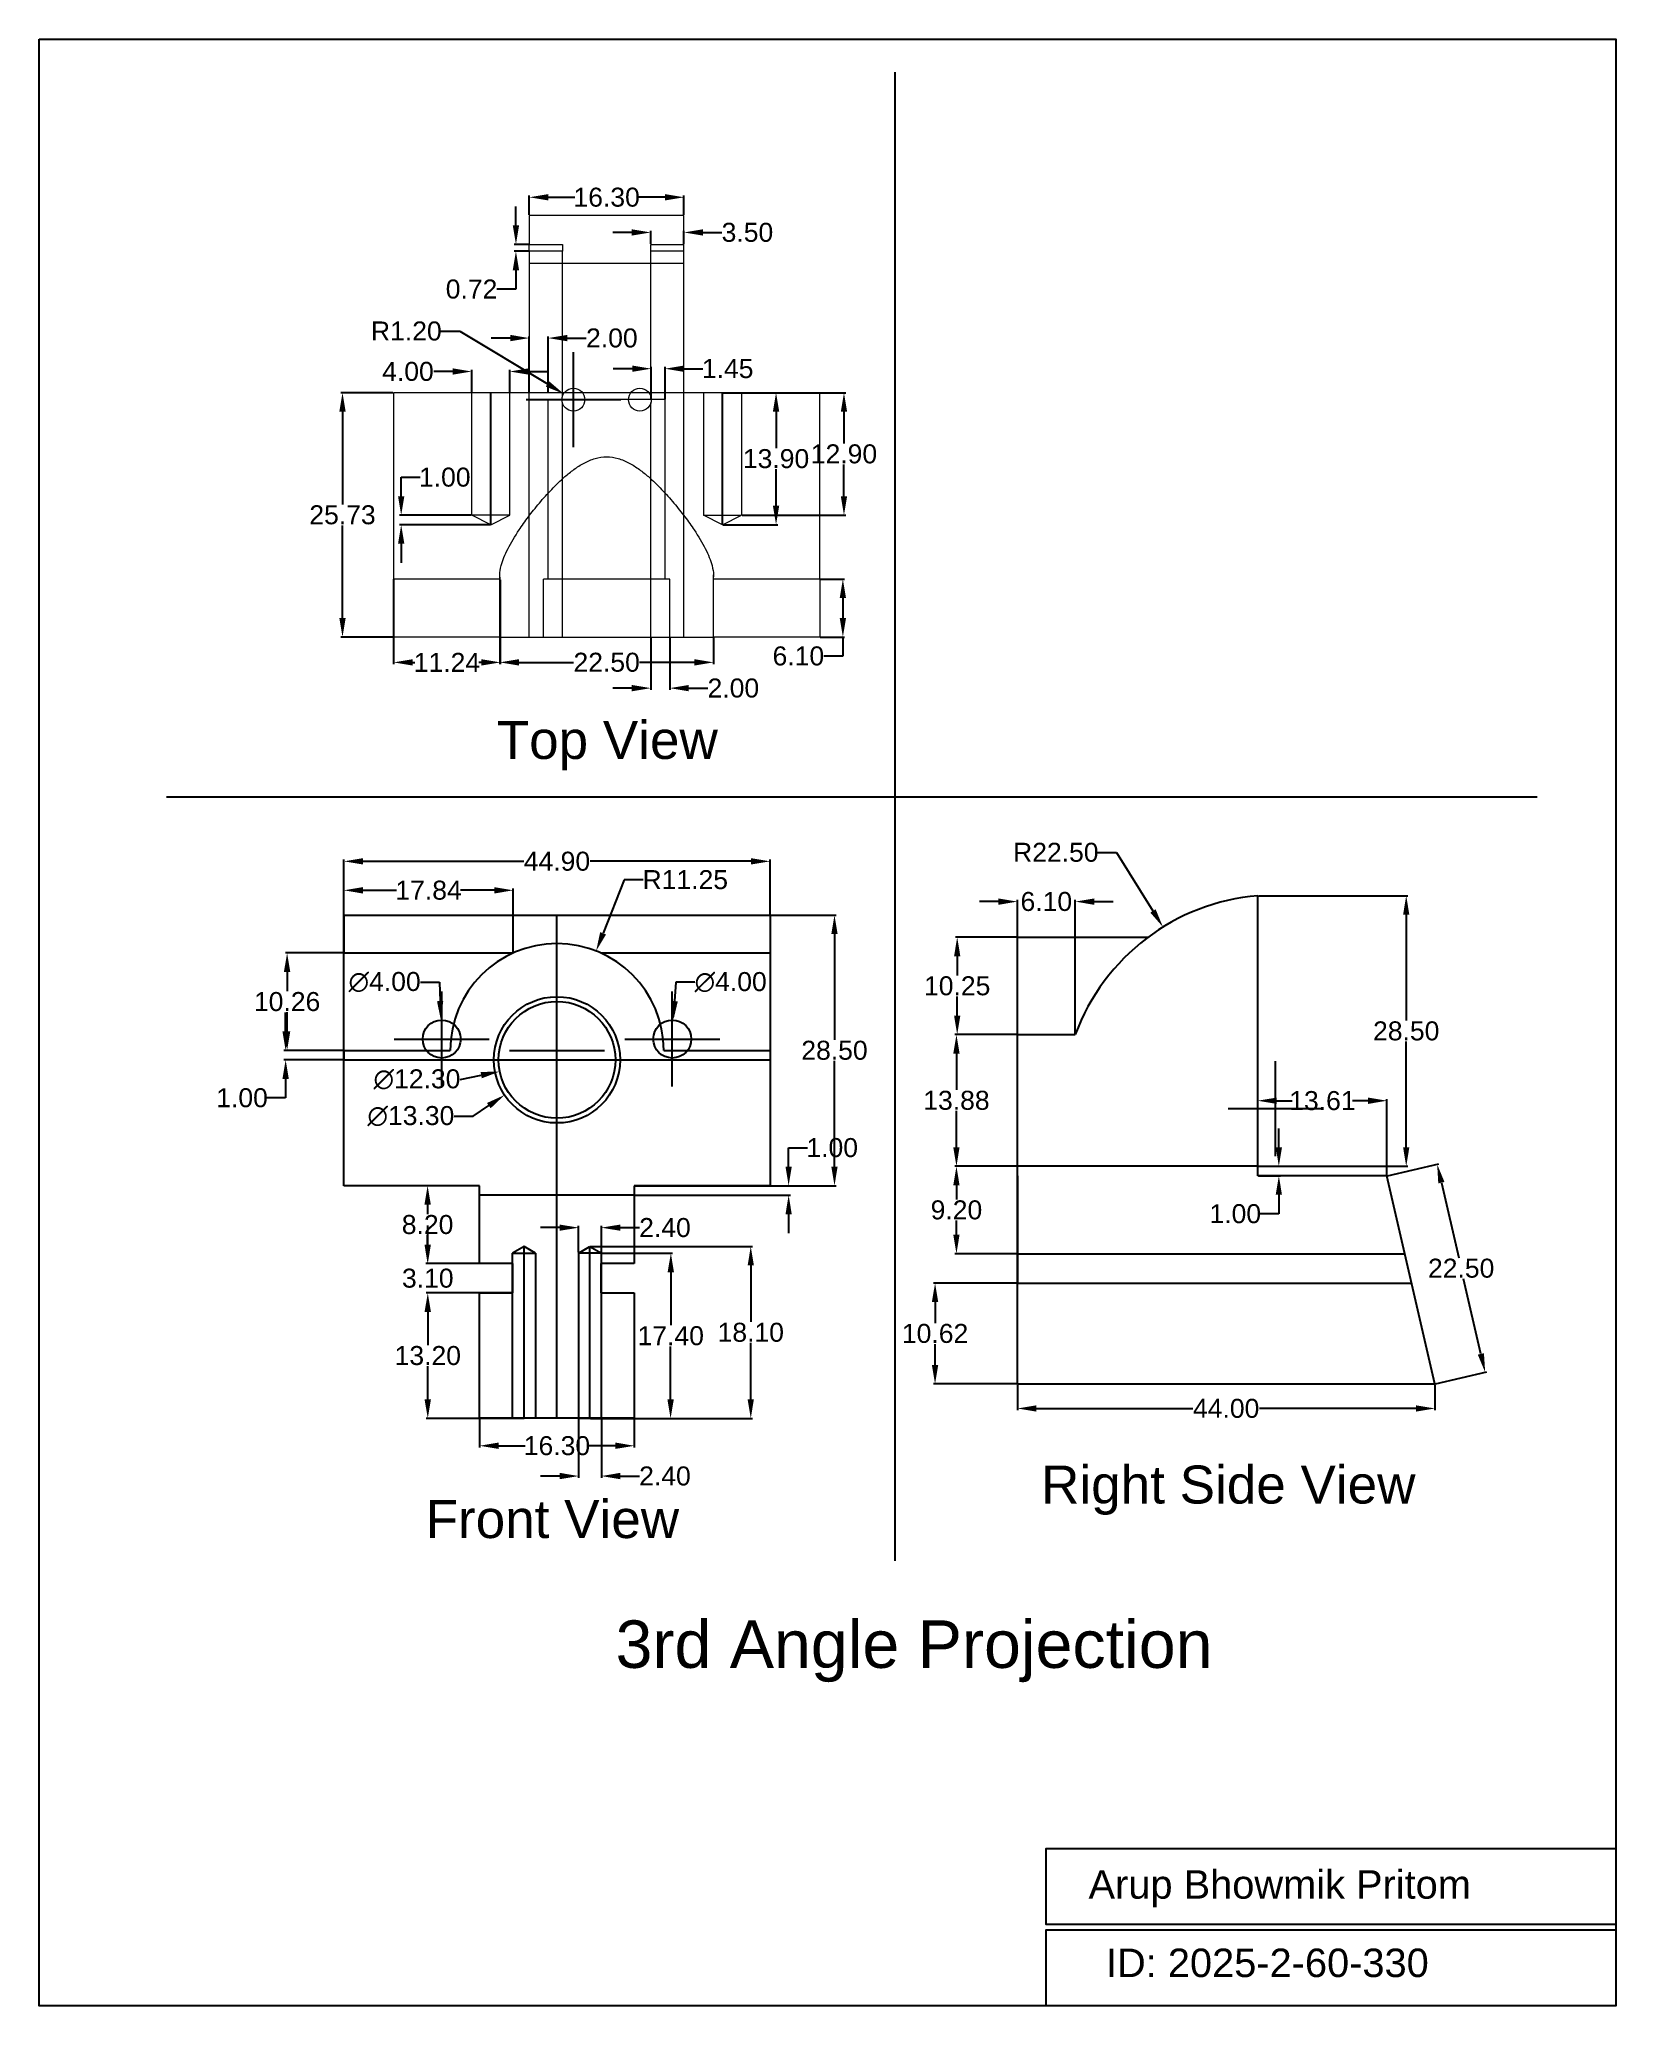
# Model space of a CAD drawing. Header units: inches. Extents: x 30 to 196, y 61 to 268.
import ezdxf

# ---------------------------------------------------------------- set-up
doc = ezdxf.new("R2010")
doc.units = ezdxf.units.IN
doc.header["$MEASUREMENT"] = 0
doc.linetypes.add('DASHED2', pattern=[0.375, 0.25, -0.125])
doc.layers.get('0').update_dxf_attribs({"lineweight": 25})
doc.layers.get('Defpoints').update_dxf_attribs({"lineweight": 25})
doc.layers.add('shade', color=7, linetype='Continuous', lineweight=25, transparency=0.5)
doc.styles.add('Annotative', font='arial.ttf')
doc.dimstyles.new('Medium', dxfattribs={"dimtxt": 2, "dimasz": 2, "dimexe": 0.18, "dimexo": 0.0625, "dimgap": 0.09, "dimtad": 0, "dimtih": 1, "dimtoh": 1, "dimzin": 0, "dimdsep": 46, "dimtxsty": 'Annotative', "dimcen": 5, "dimclrd": 4, "dimclre": 4, "dimclrt": 256, "dimadec": 0, "dimazin": 0, "dimtfac": 1, "dimtofl": 0, "dimtmove": 0, "dimatfit": 3, "dimfxl": 1, "dimtolj": 1, "dimtzin": 0, "dimarcsym": 0})

# ---------------------------------------------------------------- blocks, each defined once
blk = doc.blocks.new('*D3')
at = {"color": 4, "lineweight": -2, "transparency": 16777216}
for p, q in [((76.77, 123.09), (76.77, 120.08)), ((93.07, 123.09), (93.07, 120.08)), ((78.77, 120.26), (81.56, 120.26)), ((91.07, 120.26), (88.29, 120.26))]:
    blk.add_line(p, q, dxfattribs=at)
at = {"color": 4, "transparency": 16777216}
for points in [[(78.77, 120.6), (78.77, 119.93), (76.77, 120.26)], [(91.07, 120.6), (91.07, 119.93), (93.07, 120.26)]]:
    blk.add_solid(points, dxfattribs=at)
at = {"layer": 'Defpoints', "color": 0, "transparency": 16777216}
for p in [(76.77, 123.15), (93.07, 123.15), (93.07, 120.26)]:
    blk.add_point(p, dxfattribs=at)
at = {"transparency": 16777216, "insert": (84.92, 120.26), "char_height": 2, "attachment_point": 5, "style": 'Annotative'}
blk.add_mtext('\\A1;16.30', dxfattribs=at)
blk = doc.blocks.new('*D4')
at = {"color": 4, "lineweight": -2, "transparency": 16777216}
for p, q in [((87.2, 123.09), (87.2, 116.89)), ((89.6, 123.09), (89.6, 116.89)), ((85.2, 117.07), (83.2, 117.07)), ((91.6, 117.07), (93.6, 117.07))]:
    blk.add_line(p, q, dxfattribs=at)
at = {"color": 4, "transparency": 16777216}
for points in [[(85.2, 117.41), (85.2, 116.74), (87.2, 117.07)], [(91.6, 117.41), (91.6, 116.74), (89.6, 117.07)]]:
    blk.add_solid(points, dxfattribs=at)
at = {"layer": 'Defpoints', "color": 0, "transparency": 16777216}
for p in [(87.2, 123.15), (89.6, 123.15), (89.6, 117.07)]:
    blk.add_point(p, dxfattribs=at)
at = {"transparency": 16777216, "insert": (96.3, 117.07), "char_height": 2, "attachment_point": 5, "style": 'Annotative'}
blk.add_mtext('\\A1;2.40', dxfattribs=at)
blk = doc.blocks.new('*D5')
at = {"color": 4, "lineweight": -2, "transparency": 16777216}
for p, q in [((76.71, 136.35), (71.13, 136.35)), ((71.31, 134.35), (71.31, 130.86)), ((71.31, 125.15), (71.31, 128.64)), ((76.71, 123.15), (71.13, 123.15))]:
    blk.add_line(p, q, dxfattribs=at)
at = {"color": 4, "transparency": 16777216}
for points in [[(70.97, 134.35), (71.64, 134.35), (71.31, 136.35)], [(70.97, 125.15), (71.64, 125.15), (71.31, 123.15)]]:
    blk.add_solid(points, dxfattribs=at)
at = {"layer": 'Defpoints', "color": 0, "transparency": 16777216}
for p in [(71.31, 136.35), (76.77, 136.35), (76.77, 123.15)]:
    blk.add_point(p, dxfattribs=at)
at = {"transparency": 16777216, "insert": (71.31, 129.75), "char_height": 2, "attachment_point": 5, "style": 'Annotative'}
blk.add_mtext('\\A1;13.20', dxfattribs=at)
blk = doc.blocks.new('*D6')
at = {"color": 4, "lineweight": -2, "transparency": 16777216}
for p, q in [((71.31, 141.45), (71.31, 143.45)), ((80.21, 139.45), (71.13, 139.45)), ((80.21, 136.35), (71.13, 136.35)), ((71.31, 134.35), (71.31, 132.35))]:
    blk.add_line(p, q, dxfattribs=at)
at = {"color": 4, "transparency": 16777216}
for points in [[(70.97, 141.45), (71.64, 141.45), (71.31, 139.45)], [(70.97, 134.35), (71.64, 134.35), (71.31, 136.35)]]:
    blk.add_solid(points, dxfattribs=at)
at = {"layer": 'Defpoints', "color": 0, "transparency": 16777216}
for p in [(71.31, 139.45), (80.27, 139.45), (80.27, 136.35)]:
    blk.add_point(p, dxfattribs=at)
at = {"transparency": 16777216, "insert": (71.31, 137.9), "char_height": 2, "attachment_point": 5, "style": 'Annotative'}
blk.add_mtext('\\A1;3.10', dxfattribs=at)
blk = doc.blocks.new('*D7')
at = {"color": 4, "lineweight": -2, "transparency": 16777216}
for p, q in [((76.71, 147.65), (71.11, 147.65)), ((71.29, 145.65), (71.29, 144.66)), ((71.29, 141.45), (71.29, 142.44)), ((76.71, 139.45), (71.11, 139.45))]:
    blk.add_line(p, q, dxfattribs=at)
at = {"color": 4, "transparency": 16777216}
for points in [[(70.96, 145.65), (71.63, 145.65), (71.29, 147.65)], [(70.96, 141.45), (71.63, 141.45), (71.29, 139.45)]]:
    blk.add_solid(points, dxfattribs=at)
at = {"layer": 'Defpoints', "color": 0, "transparency": 16777216}
for p in [(71.29, 147.65), (76.77, 147.65), (76.77, 139.45)]:
    blk.add_point(p, dxfattribs=at)
at = {"transparency": 16777216, "insert": (71.29, 143.55), "char_height": 2, "attachment_point": 5, "style": 'Annotative'}
blk.add_mtext('\\A1;8.20', dxfattribs=at)
blk = doc.blocks.new('*D8')
at = {"color": 4, "lineweight": -2, "transparency": 16777216}
for p, q in [((85.2, 143.23), (83.2, 143.23)), ((87.2, 140.62), (87.2, 143.41)), ((89.6, 140.62), (89.6, 143.41)), ((91.6, 143.23), (93.6, 143.23))]:
    blk.add_line(p, q, dxfattribs=at)
at = {"color": 4, "transparency": 16777216}
for points in [[(85.2, 143.56), (85.2, 142.9), (87.2, 143.23)], [(91.6, 143.56), (91.6, 142.9), (89.6, 143.23)]]:
    blk.add_solid(points, dxfattribs=at)
at = {"layer": 'Defpoints', "color": 0, "transparency": 16777216}
for p in [(89.6, 143.23), (87.2, 140.55), (89.6, 140.55)]:
    blk.add_point(p, dxfattribs=at)
at = {"transparency": 16777216, "insert": (96.3, 143.23), "char_height": 2, "attachment_point": 5, "style": 'Annotative'}
blk.add_mtext('\\A1;2.40', dxfattribs=at)
blk = doc.blocks.new('*D9')
at = {"color": 4, "lineweight": -2, "transparency": 16777216}
for p, q in [((89.66, 140.55), (97.1, 140.54)), ((96.92, 138.54), (96.91, 132.95)), ((96.89, 125.14), (96.9, 130.73)), ((89.63, 123.15), (97.07, 123.14))]:
    blk.add_line(p, q, dxfattribs=at)
at = {"color": 4, "transparency": 16777216}
for points in [[(96.58, 138.54), (97.25, 138.54), (96.92, 140.54)], [(96.56, 125.14), (97.23, 125.14), (96.89, 123.14)]]:
    blk.add_solid(points, dxfattribs=at)
at = {"layer": 'Defpoints', "color": 0, "transparency": 16777216}
for p in [(89.6, 140.55), (96.92, 140.54), (89.57, 123.15)]:
    blk.add_point(p, dxfattribs=at)
at = {"transparency": 16777216, "insert": (96.91, 131.84), "char_height": 2, "attachment_point": 5, "style": 'Annotative'}
blk.add_mtext('\\A1;17.40', dxfattribs=at)
blk = doc.blocks.new('*D10')
at = {"color": 4, "lineweight": -2, "transparency": 16777216}
for p, q in [((88.45, 141.25), (105.52, 141.25)), ((105.34, 139.25), (105.34, 133.31)), ((105.34, 125.15), (105.34, 131.09)), ((88.45, 123.15), (105.52, 123.15))]:
    blk.add_line(p, q, dxfattribs=at)
at = {"color": 4, "transparency": 16777216}
for points in [[(105.01, 139.25), (105.67, 139.25), (105.34, 141.25)], [(105.01, 125.15), (105.67, 125.15), (105.34, 123.15)]]:
    blk.add_solid(points, dxfattribs=at)
at = {"layer": 'Defpoints', "color": 0, "transparency": 16777216}
for p in [(88.39, 141.25), (105.34, 141.25), (88.39, 123.15)]:
    blk.add_point(p, dxfattribs=at)
at = {"transparency": 16777216, "insert": (105.34, 132.2), "char_height": 2, "attachment_point": 5, "style": 'Annotative'}
blk.add_mtext('\\A1;18.10', dxfattribs=at)
blk = doc.blocks.new('*D11')
at = {"color": 4, "lineweight": -2, "transparency": 16777216}
for p, q in [((107.43, 176.15), (114.34, 176.15)), ((114.16, 174.15), (114.16, 163.01)), ((114.16, 149.65), (114.16, 160.79)), ((107.43, 147.65), (114.34, 147.65))]:
    blk.add_line(p, q, dxfattribs=at)
at = {"color": 4, "transparency": 16777216}
for points in [[(113.83, 174.15), (114.49, 174.15), (114.16, 176.15)], [(113.83, 149.65), (114.49, 149.65), (114.16, 147.65)]]:
    blk.add_solid(points, dxfattribs=at)
at = {"layer": 'Defpoints', "color": 0, "transparency": 16777216}
for p in [(107.37, 176.15), (114.16, 176.15), (107.37, 147.65)]:
    blk.add_point(p, dxfattribs=at)
at = {"transparency": 16777216, "insert": (114.16, 161.9), "char_height": 2, "attachment_point": 5, "style": 'Annotative'}
blk.add_mtext('\\A1;28.50', dxfattribs=at)
blk = doc.blocks.new('*D12')
at = {"color": 4, "lineweight": -2, "transparency": 16777216}
for p, q in [((109.33, 149.65), (109.33, 151.65)), ((109.33, 151.65), (111.33, 151.65)), ((93.13, 147.65), (109.51, 147.65)), ((93.13, 146.65), (109.51, 146.65)), ((109.33, 144.65), (109.33, 142.65))]:
    blk.add_line(p, q, dxfattribs=at)
at = {"color": 4, "transparency": 16777216}
for points in [[(109, 149.65), (109.66, 149.65), (109.33, 147.65)], [(109, 144.65), (109.66, 144.65), (109.33, 146.65)]]:
    blk.add_solid(points, dxfattribs=at)
at = {"layer": 'Defpoints', "color": 0, "transparency": 16777216}
for p in [(93.07, 147.65), (109.33, 147.65), (93.07, 146.65)]:
    blk.add_point(p, dxfattribs=at)
at = {"transparency": 16777216, "insert": (113.92, 151.65), "char_height": 2, "attachment_point": 5, "style": 'Annotative'}
blk.add_mtext('\\A1;1.00', dxfattribs=at)
blk = doc.blocks.new('*D13')
at = {"color": 4, "lineweight": -2, "transparency": 16777216}
for p, q in [((62.47, 176.22), (62.47, 181.99)), ((64.47, 181.81), (81.42, 181.81)), ((105.37, 181.81), (88.42, 181.81)), ((107.37, 176.22), (107.37, 181.99))]:
    blk.add_line(p, q, dxfattribs=at)
at = {"color": 4, "transparency": 16777216}
for points in [[(64.47, 182.14), (64.47, 181.48), (62.47, 181.81)], [(105.37, 182.14), (105.37, 181.48), (107.37, 181.81)]]:
    blk.add_solid(points, dxfattribs=at)
at = {"layer": 'Defpoints', "color": 0, "transparency": 16777216}
for p in [(107.37, 181.81), (62.47, 176.15), (107.37, 176.15)]:
    blk.add_point(p, dxfattribs=at)
at = {"transparency": 16777216, "insert": (84.92, 181.81), "char_height": 2, "attachment_point": 5, "style": 'Annotative'}
blk.add_mtext('\\A1;44.90', dxfattribs=at)
blk = doc.blocks.new('*D14')
at = {"color": 4, "lineweight": -2, "transparency": 16777216}
for p, q in [((62.47, 172.23), (62.47, 178.94)), ((64.47, 178.76), (68.02, 178.76)), ((78.31, 178.76), (74.76, 178.76)), ((80.31, 172.23), (80.31, 178.94))]:
    blk.add_line(p, q, dxfattribs=at)
at = {"color": 4, "transparency": 16777216}
for points in [[(64.47, 179.09), (64.47, 178.42), (62.47, 178.76)], [(78.31, 179.09), (78.31, 178.42), (80.31, 178.76)]]:
    blk.add_solid(points, dxfattribs=at)
at = {"layer": 'Defpoints', "color": 0, "transparency": 16777216}
for p in [(80.31, 178.76), (62.47, 172.16), (80.31, 172.16)]:
    blk.add_point(p, dxfattribs=at)
at = {"transparency": 16777216, "insert": (71.39, 178.76), "char_height": 2, "attachment_point": 5, "style": 'Annotative'}
blk.add_mtext('\\A1;17.84', dxfattribs=at)
blk = doc.blocks.new('*D15')
at = {"color": 4, "lineweight": -2, "transparency": 16777216}
for p, q in [((62.41, 172.16), (56.31, 172.16)), ((56.49, 170.16), (56.49, 168.14)), ((56.49, 163.9), (56.49, 165.92)), ((62.41, 161.9), (56.31, 161.9))]:
    blk.add_line(p, q, dxfattribs=at)
at = {"color": 4, "transparency": 16777216}
for points in [[(56.15, 170.16), (56.82, 170.16), (56.49, 172.16)], [(56.15, 163.9), (56.82, 163.9), (56.49, 161.9)]]:
    blk.add_solid(points, dxfattribs=at)
at = {"layer": 'Defpoints', "color": 0, "transparency": 16777216}
for p in [(56.49, 172.16), (62.47, 172.16), (62.47, 161.9)]:
    blk.add_point(p, dxfattribs=at)
at = {"transparency": 16777216, "insert": (56.49, 167.03), "char_height": 2, "attachment_point": 5, "style": 'Annotative'}
blk.add_mtext('\\A1;10.26', dxfattribs=at)
blk = doc.blocks.new('*D16')
at = {"color": 4, "lineweight": -2, "transparency": 16777216}
for p, q in [((56.33, 163.9), (56.33, 165.9)), ((62.41, 161.9), (56.15, 161.9)), ((62.41, 160.9), (56.15, 160.9)), ((56.33, 158.9), (56.33, 156.9)), ((56.33, 156.9), (54.33, 156.9))]:
    blk.add_line(p, q, dxfattribs=at)
at = {"color": 4, "transparency": 16777216}
for points in [[(56, 163.9), (56.67, 163.9), (56.33, 161.9)], [(56, 158.9), (56.67, 158.9), (56.33, 160.9)]]:
    blk.add_solid(points, dxfattribs=at)
at = {"layer": 'Defpoints', "color": 0, "transparency": 16777216}
for p in [(62.47, 161.9), (56.33, 160.9), (62.47, 160.9)]:
    blk.add_point(p, dxfattribs=at)
at = {"transparency": 16777216, "insert": (51.74, 156.9), "char_height": 2, "attachment_point": 5, "style": 'Annotative'}
blk.add_mtext('\\A1;1.00', dxfattribs=at)
blk = doc.blocks.new('*D17')
at = {"color": 4, "lineweight": -2, "transparency": 16777216}
for p, q in [((92.01, 179.87), (89.78, 174.23)), ((94.01, 179.87), (92.01, 179.87)), ((84.92, 156.9), (84.92, 166.9)), ((79.92, 161.9), (89.92, 161.9))]:
    blk.add_line(p, q, dxfattribs=at)
at = {"color": 4, "transparency": 16777216}
blk.add_solid([(89.47, 174.35), (90.09, 174.11), (89.05, 172.37)], dxfattribs=at)
at = {"layer": 'Defpoints', "color": 0, "transparency": 16777216}
for p in [(89.05, 172.37), (84.92, 161.9)]:
    blk.add_point(p, dxfattribs=at)
at = {"transparency": 16777216, "insert": (98.44, 179.87), "char_height": 2, "attachment_point": 5, "style": 'Annotative'}
blk.add_mtext('\\A1;R11.25', dxfattribs=at)
blk = doc.blocks.new('*D18')
at = {"color": 4, "lineweight": -2, "transparency": 16777216}
for p, q in [((84.92, 155.9), (84.92, 165.9)), ((79.92, 160.9), (89.92, 160.9)), ((74.72, 158.84), (76.93, 159.29))]:
    blk.add_line(p, q, dxfattribs=at)
at = {"color": 4, "transparency": 16777216}
blk.add_solid([(76.87, 159.62), (77, 158.96), (78.89, 159.68)], dxfattribs=at)
at = {"layer": 'Defpoints', "color": 0, "transparency": 16777216}
for p in [(90.95, 162.12), (78.89, 159.68)]:
    blk.add_point(p, dxfattribs=at)
at = {"transparency": 16777216, "insert": (70.17, 158.84), "char_height": 2, "attachment_point": 5, "style": 'Annotative'}
blk.add_mtext('\\A1;∅12.30', dxfattribs=at)
blk = doc.blocks.new('*D19')
at = {"color": 4, "lineweight": -2, "transparency": 16777216}
for p, q in [((84.92, 155.9), (84.92, 165.9)), ((79.92, 160.9), (89.92, 160.9)), ((76.08, 154.97), (77.74, 156.08)), ((74.08, 154.97), (76.08, 154.97))]:
    blk.add_line(p, q, dxfattribs=at)
at = {"color": 4, "transparency": 16777216}
blk.add_solid([(77.55, 156.36), (77.93, 155.8), (79.4, 157.2)], dxfattribs=at)
at = {"layer": 'Defpoints', "color": 0, "transparency": 16777216}
for p in [(90.44, 164.61), (79.4, 157.2)]:
    blk.add_point(p, dxfattribs=at)
at = {"transparency": 16777216, "insert": (69.53, 154.97), "char_height": 2, "attachment_point": 5, "style": 'Annotative'}
blk.add_mtext('\\A1;∅13.30', dxfattribs=at)
blk = doc.blocks.new('*D20')
at = {"color": 4, "lineweight": -2, "transparency": 16777216}
for p, q in [((97.07, 158.09), (97.07, 168.09)), ((97.44, 169.08), (97.32, 167.08)), ((99.44, 169.08), (97.44, 169.08)), ((92.07, 163.09), (102.07, 163.09))]:
    blk.add_line(p, q, dxfattribs=at)
at = {"color": 4, "transparency": 16777216}
blk.add_solid([(96.99, 167.11), (97.65, 167.06), (97.19, 165.09)], dxfattribs=at)
at = {"layer": 'Defpoints', "color": 0, "transparency": 16777216}
for p in [(97.19, 165.09), (96.94, 161.1)]:
    blk.add_point(p, dxfattribs=at)
at = {"transparency": 16777216, "insert": (103.22, 169.08), "char_height": 2, "attachment_point": 5, "style": 'Annotative'}
blk.add_mtext('\\A1;∅4.00', dxfattribs=at)
blk = doc.blocks.new('*D21')
at = {"color": 4, "lineweight": -2, "transparency": 16777216}
for p, q in [((70.53, 169.09), (72.53, 169.09)), ((72.53, 169.09), (72.61, 167.09)), ((72.78, 158.09), (72.78, 168.09)), ((67.78, 163.09), (77.78, 163.09))]:
    blk.add_line(p, q, dxfattribs=at)
at = {"color": 4, "transparency": 16777216}
blk.add_solid([(72.94, 167.1), (72.28, 167.08), (72.69, 165.09)], dxfattribs=at)
at = {"layer": 'Defpoints', "color": 0, "transparency": 16777216}
for p in [(72.69, 165.09), (72.86, 161.09)]:
    blk.add_point(p, dxfattribs=at)
at = {"transparency": 16777216, "insert": (66.76, 169.09), "char_height": 2, "attachment_point": 5, "style": 'Annotative'}
blk.add_mtext('\\A1;∅4.00', dxfattribs=at)
blk = doc.blocks.new('*D22')
at = {"color": 4, "lineweight": -2, "transparency": 16777216}
for p, q in [((133.37, 173.82), (126.91, 173.82)), ((127.09, 171.82), (127.09, 169.8)), ((127.09, 165.57), (127.09, 167.58)), ((133.37, 163.57), (126.91, 163.57))]:
    blk.add_line(p, q, dxfattribs=at)
at = {"color": 4, "transparency": 16777216}
for points in [[(126.76, 171.82), (127.42, 171.82), (127.09, 173.82)], [(126.76, 165.57), (127.42, 165.57), (127.09, 163.57)]]:
    blk.add_solid(points, dxfattribs=at)
at = {"layer": 'Defpoints', "color": 0, "transparency": 16777216}
for p in [(133.43, 173.82), (127.09, 163.57), (133.43, 163.57)]:
    blk.add_point(p, dxfattribs=at)
at = {"transparency": 16777216, "insert": (127.09, 168.69), "char_height": 2, "attachment_point": 5, "style": 'Annotative'}
blk.add_mtext('\\A1;10.25', dxfattribs=at)
blk = doc.blocks.new('*D23')
at = {"color": 4, "lineweight": -2, "transparency": 16777216}
for p, q in [((133.37, 163.57), (126.83, 163.57)), ((127.01, 161.57), (127.01, 157.74)), ((127.01, 151.69), (127.01, 155.52)), ((133.37, 149.69), (126.83, 149.69))]:
    blk.add_line(p, q, dxfattribs=at)
at = {"color": 4, "transparency": 16777216}
for points in [[(126.68, 161.57), (127.34, 161.57), (127.01, 163.57)], [(126.68, 151.69), (127.34, 151.69), (127.01, 149.69)]]:
    blk.add_solid(points, dxfattribs=at)
at = {"layer": 'Defpoints', "color": 0, "transparency": 16777216}
for p in [(127.01, 163.57), (133.43, 163.57), (133.43, 149.69)]:
    blk.add_point(p, dxfattribs=at)
at = {"transparency": 16777216, "insert": (127.01, 156.63), "char_height": 2, "attachment_point": 5, "style": 'Annotative'}
blk.add_mtext('\\A1;13.88', dxfattribs=at)
blk = doc.blocks.new('*D24')
at = {"color": 4, "lineweight": -2, "transparency": 16777216}
for p, q in [((133.37, 137.39), (124.58, 137.39)), ((124.76, 135.39), (124.76, 133.19)), ((124.76, 128.77), (124.76, 130.97)), ((133.37, 126.77), (124.58, 126.77))]:
    blk.add_line(p, q, dxfattribs=at)
at = {"color": 4, "transparency": 16777216}
for points in [[(124.42, 135.39), (125.09, 135.39), (124.76, 137.39)], [(124.42, 128.77), (125.09, 128.77), (124.76, 126.77)]]:
    blk.add_solid(points, dxfattribs=at)
at = {"layer": 'Defpoints', "color": 0, "transparency": 16777216}
for p in [(124.76, 137.39), (133.43, 137.39), (133.43, 126.77)]:
    blk.add_point(p, dxfattribs=at)
at = {"transparency": 16777216, "insert": (124.76, 132.08), "char_height": 2, "attachment_point": 5, "style": 'Annotative'}
blk.add_mtext('\\A1;10.62', dxfattribs=at)
blk = doc.blocks.new('*D25')
at = {"color": 4, "lineweight": -2, "transparency": 16777216}
for p, q in [((133.37, 149.69), (126.83, 149.69)), ((127.01, 147.69), (127.01, 146.2)), ((127.01, 142.49), (127.01, 143.98)), ((133.37, 140.49), (126.83, 140.49))]:
    blk.add_line(p, q, dxfattribs=at)
at = {"color": 4, "transparency": 16777216}
for points in [[(126.68, 147.69), (127.34, 147.69), (127.01, 149.69)], [(126.68, 142.49), (127.34, 142.49), (127.01, 140.49)]]:
    blk.add_solid(points, dxfattribs=at)
at = {"layer": 'Defpoints', "color": 0, "transparency": 16777216}
for p in [(127.01, 149.69), (133.43, 149.69), (133.43, 140.49)]:
    blk.add_point(p, dxfattribs=at)
at = {"transparency": 16777216, "insert": (127.01, 145.09), "char_height": 2, "attachment_point": 5, "style": 'Annotative'}
blk.add_mtext('\\A1;9.20', dxfattribs=at)
blk = doc.blocks.new('*D26')
at = {"color": 4, "lineweight": -2, "transparency": 16777216}
for p, q in [((172.43, 148.7), (177.83, 149.95)), ((178.11, 147.96), (179.93, 140.06)), ((182.27, 129.94), (180.44, 137.84)), ((177.49, 126.78), (182.89, 128.03))]:
    blk.add_line(p, q, dxfattribs=at)
at = {"color": 4, "transparency": 16777216}
for points in [[(178.43, 148.04), (177.78, 147.89), (177.66, 149.91)], [(182.59, 130.01), (181.94, 129.86), (182.72, 127.99)]]:
    blk.add_solid(points, dxfattribs=at)
at = {"layer": 'Defpoints', "color": 0, "transparency": 16777216}
for p in [(172.37, 148.69), (177.43, 126.77), (182.72, 127.99)]:
    blk.add_point(p, dxfattribs=at)
at = {"transparency": 16777216, "insert": (180.19, 138.95), "char_height": 2, "attachment_point": 5, "style": 'Annotative'}
blk.add_mtext('\\A1;22.50', dxfattribs=at)
blk = doc.blocks.new('*D27')
at = {"color": 4, "lineweight": -2, "transparency": 16777216}
for p, q in [((160.98, 151.69), (160.98, 153.69)), ((158.82, 149.69), (161.16, 149.69)), ((158.82, 148.69), (161.16, 148.69)), ((160.98, 146.69), (160.98, 144.69)), ((160.98, 144.69), (158.98, 144.69))]:
    blk.add_line(p, q, dxfattribs=at)
at = {"color": 4, "transparency": 16777216}
for points in [[(160.65, 151.69), (161.31, 151.69), (160.98, 149.69)], [(160.65, 146.69), (161.31, 146.69), (160.98, 148.69)]]:
    blk.add_solid(points, dxfattribs=at)
at = {"layer": 'Defpoints', "color": 0, "transparency": 16777216}
for p in [(158.76, 149.69), (158.76, 148.69), (160.98, 148.69)]:
    blk.add_point(p, dxfattribs=at)
at = {"transparency": 16777216, "insert": (156.39, 144.69), "char_height": 2, "attachment_point": 5, "style": 'Annotative'}
blk.add_mtext('\\A1;1.00', dxfattribs=at)
blk = doc.blocks.new('*D28')
at = {"color": 4, "lineweight": -2, "transparency": 16777216}
for p, q in [((158.76, 148.75), (158.76, 156.78)), ((160.76, 156.6), (162.39, 156.6)), ((170.37, 156.6), (168.74, 156.6)), ((172.37, 148.75), (172.37, 156.78))]:
    blk.add_line(p, q, dxfattribs=at)
at = {"color": 4, "transparency": 16777216}
for points in [[(160.76, 156.93), (160.76, 156.26), (158.76, 156.6)], [(170.37, 156.93), (170.37, 156.26), (172.37, 156.6)]]:
    blk.add_solid(points, dxfattribs=at)
at = {"layer": 'Defpoints', "color": 0, "transparency": 16777216}
for p in [(158.76, 156.6), (158.76, 148.69), (172.37, 148.69)]:
    blk.add_point(p, dxfattribs=at)
at = {"transparency": 16777216, "insert": (165.57, 156.6), "char_height": 2, "attachment_point": 5, "style": 'Annotative'}
blk.add_mtext('\\A1;13.61', dxfattribs=at)
blk = doc.blocks.new('*D29')
at = {"color": 4, "lineweight": -2, "transparency": 16777216}
for p, q in [((133.43, 126.7), (133.43, 124.01)), ((177.43, 126.7), (177.43, 124.01)), ((135.43, 124.19), (151.93, 124.19)), ((175.43, 124.19), (158.93, 124.19))]:
    blk.add_line(p, q, dxfattribs=at)
at = {"color": 4, "transparency": 16777216}
for points in [[(135.43, 124.52), (135.43, 123.86), (133.43, 124.19)], [(175.43, 124.52), (175.43, 123.86), (177.43, 124.19)]]:
    blk.add_solid(points, dxfattribs=at)
at = {"layer": 'Defpoints', "color": 0, "transparency": 16777216}
for p in [(133.43, 126.77), (177.43, 126.77), (177.43, 124.19)]:
    blk.add_point(p, dxfattribs=at)
at = {"transparency": 16777216, "insert": (155.43, 124.19), "char_height": 2, "attachment_point": 5, "style": 'Annotative'}
blk.add_mtext('\\A1;44.00', dxfattribs=at)
blk = doc.blocks.new('*D30')
at = {"color": 4, "lineweight": -2, "transparency": 16777216}
for p, q in [((158.82, 178.19), (174.58, 178.19)), ((174.4, 176.19), (174.4, 165.05)), ((174.4, 151.69), (174.4, 162.83)), ((158.82, 149.69), (174.58, 149.69))]:
    blk.add_line(p, q, dxfattribs=at)
at = {"color": 4, "transparency": 16777216}
for points in [[(174.07, 176.19), (174.73, 176.19), (174.4, 178.19)], [(174.07, 151.69), (174.73, 151.69), (174.4, 149.69)]]:
    blk.add_solid(points, dxfattribs=at)
at = {"layer": 'Defpoints', "color": 0, "transparency": 16777216}
for p in [(158.76, 178.19), (158.76, 149.69), (174.4, 149.69)]:
    blk.add_point(p, dxfattribs=at)
at = {"transparency": 16777216, "insert": (174.4, 163.94), "char_height": 2, "attachment_point": 5, "style": 'Annotative'}
blk.add_mtext('\\A1;28.50', dxfattribs=at)
blk = doc.blocks.new('*D31')
at = {"color": 4, "lineweight": -2, "transparency": 16777216}
for p, q in [((131.43, 177.57), (129.43, 177.57)), ((133.43, 163.63), (133.43, 177.75)), ((139.53, 163.63), (139.53, 177.75)), ((141.53, 177.57), (143.53, 177.57))]:
    blk.add_line(p, q, dxfattribs=at)
at = {"color": 4, "transparency": 16777216}
for points in [[(131.43, 177.9), (131.43, 177.23), (133.43, 177.57)], [(141.53, 177.9), (141.53, 177.23), (139.53, 177.57)]]:
    blk.add_solid(points, dxfattribs=at)
at = {"layer": 'Defpoints', "color": 0, "transparency": 16777216}
for p in [(139.53, 177.57), (133.43, 163.57), (139.53, 163.57)]:
    blk.add_point(p, dxfattribs=at)
at = {"transparency": 16777216, "insert": (136.48, 177.57), "char_height": 2, "attachment_point": 5, "style": 'Annotative'}
blk.add_mtext('\\A1;6.10', dxfattribs=at)
blk = doc.blocks.new('*D32')
at = {"color": 4, "lineweight": -2, "transparency": 16777216}
for p, q in [((141.89, 182.75), (143.89, 182.75)), ((143.89, 182.75), (147.72, 176.59)), ((160.64, 150.77), (160.64, 160.77)), ((155.64, 155.77), (165.64, 155.77))]:
    blk.add_line(p, q, dxfattribs=at)
at = {"color": 4, "transparency": 16777216}
blk.add_solid([(148, 176.76), (147.44, 176.41), (148.77, 174.89)], dxfattribs=at)
at = {"layer": 'Defpoints', "color": 0, "transparency": 16777216}
for p in [(148.77, 174.89), (160.64, 155.77)]:
    blk.add_point(p, dxfattribs=at)
at = {"transparency": 16777216, "insert": (137.48, 182.75), "char_height": 2, "attachment_point": 5, "style": 'Annotative'}
blk.add_mtext('\\A1;R22.50', dxfattribs=at)
blk = doc.blocks.new('*D33')
at = {"color": 4, "lineweight": -2, "transparency": 16777216}
for p, q in [((72.69, 237.65), (74.69, 237.65)), ((74.69, 237.65), (83.92, 232.08)), ((86.66, 225.43), (86.66, 235.43)), ((81.66, 230.43), (91.66, 230.43))]:
    blk.add_line(p, q, dxfattribs=at)
at = {"color": 4, "transparency": 16777216}
blk.add_solid([(84.09, 232.37), (83.74, 231.8), (85.63, 231.05)], dxfattribs=at)
at = {"layer": 'Defpoints', "color": 0, "transparency": 16777216}
for p in [(85.63, 231.05), (86.66, 230.43)]:
    blk.add_point(p, dxfattribs=at)
at = {"transparency": 16777216, "insert": (69.05, 237.65), "char_height": 2, "attachment_point": 5, "style": 'Annotative'}
blk.add_mtext('\\A1;R1.20', dxfattribs=at)

msp = doc.modelspace()

# ---------------------------------------------------------------- linework, layer by layer
for p, q in [((120.565, 108.139), (120.565, 264.914)), ((43.776, 188.613), (188.206, 188.613)), ((158.761, 149.69), (158.761, 178.19)), ((62.472, 176.153), (107.372, 176.153)), ((62.472, 147.653), (62.472, 176.153)), ((107.372, 176.153), (107.372, 147.653)), ((133.432, 163.566), (133.432, 173.816)), ((133.432, 173.816), (147.202, 173.816)), ((62.472, 161.903), (73.672, 161.903)), ((96.172, 161.903), (107.372, 161.903)), ((133.432, 126.766), (133.432, 163.566)), ((133.432, 163.566), (139.532, 163.566)), ((158.761, 149.69), (133.432, 149.69)), ((158.761, 148.69), (158.761, 149.69)), ((76.772, 147.653), (62.472, 147.653)), ((76.772, 139.453), (76.772, 147.653)), ((107.372, 147.653), (93.072, 147.653)), ((93.072, 147.653), (93.072, 139.453)), ((133.432, 148.69), (133.432, 140.49)), ((172.371, 148.69), (158.761, 148.69)), ((177.432, 126.766), (172.371, 148.69)), ((80.272, 139.453), (76.772, 139.453)), ((80.272, 136.353), (80.272, 139.453)), ((93.072, 139.453), (89.572, 139.453)), ((89.572, 139.453), (89.572, 136.353)), ((133.432, 140.49), (174.264, 140.49)), ((133.432, 140.49), (133.432, 137.39)), ((133.432, 137.39), (174.98, 137.39)), ((76.772, 123.153), (76.772, 136.353)), ((76.772, 136.353), (80.272, 136.353)), ((89.572, 136.353), (93.072, 136.353)), ((93.072, 136.353), (93.072, 123.153)), ((133.432, 126.766), (177.432, 126.766)), ((93.072, 123.153), (76.772, 123.153))]:
    msp.add_line(p, q)
at = {"color": 4}
for p, q in [((80.597, 248.782), (80.597, 250.782)), ((82.005, 249.892), (82.005, 251.923)), ((84.005, 251.743), (86.788, 251.743)), ((96.305, 251.743), (93.522, 251.743)), ((98.305, 249.892), (98.305, 251.923)), ((81.943, 246.782), (80.417, 246.782)), ((92.805, 248.04), (90.805, 248.04)), ((94.805, 246.845), (94.805, 248.22)), ((98.305, 246.845), (98.305, 248.22)), ((100.305, 248.04), (102.305, 248.04)), ((81.943, 246.067), (80.417, 246.067)), ((80.597, 244.067), (80.597, 242.067)), ((80.597, 242.067), (78.597, 242.067)), ((80.005, 236.915), (78.005, 236.915)), ((82.005, 231.221), (82.005, 237.095)), ((84.005, 231.221), (84.005, 237.095)), ((86.005, 236.915), (88.005, 236.915)), ((73.945, 233.395), (71.945, 233.395)), ((75.945, 231.221), (75.945, 233.575)), ((79.945, 231.221), (79.945, 233.575)), ((81.945, 233.395), (83.945, 233.395)), ((92.855, 233.69), (90.855, 233.69)), ((94.855, 230.492), (94.855, 233.87)), ((96.305, 230.492), (96.305, 233.87)), ((98.305, 233.69), (100.305, 233.69)), ((67.643, 231.158), (62.144, 231.158)), ((102.428, 231.158), (108.184, 231.158)), ((104.428, 231.158), (115.34, 231.158)), ((62.324, 229.158), (62.324, 219.406)), ((108.004, 229.158), (108.004, 225.32)), ((115.16, 229.158), (115.16, 225.82)), ((68.509, 220.258), (68.509, 222.258)), ((68.509, 222.258), (70.509, 222.258)), ((108.004, 219.258), (108.004, 223.097)), ((115.16, 220.258), (115.16, 223.597)), ((75.883, 218.258), (68.329, 218.258)), ((104.428, 218.258), (115.34, 218.258)), ((62.324, 207.43), (62.324, 217.182)), ((77.883, 217.258), (68.329, 217.258)), ((102.428, 217.258), (108.184, 217.258)), ((68.509, 215.258), (68.509, 213.258)), ((67.705, 211.467), (67.705, 202.58)), ((78.95, 211.467), (78.95, 202.58)), ((112.668, 211.53), (115.225, 211.53)), ((115.045, 209.53), (115.045, 207.43)), ((67.643, 205.43), (62.144, 205.43)), ((78.905, 205.367), (78.905, 202.584)), ((94.805, 205.367), (94.805, 199.869)), ((96.805, 205.367), (96.805, 199.869)), ((101.405, 205.367), (101.405, 202.584)), ((112.668, 205.43), (115.225, 205.43)), ((115.045, 205.43), (115.045, 203.43)), ((115.045, 203.43), (113.045, 203.43)), ((69.705, 202.76), (69.961, 202.76)), ((76.95, 202.76), (76.694, 202.76)), ((80.905, 202.764), (86.677, 202.764)), ((99.405, 202.764), (93.633, 202.764)), ((92.805, 200.049), (90.805, 200.049)), ((98.805, 200.049), (100.805, 200.049))]:
    msp.add_line(p, q, dxfattribs=at)
at = {"color": 0, "linetype": 'Continuous', "lineweight": 0}
for p, q in [((82.005, 249.83), (82.005, 246.782)), ((98.305, 249.83), (82.005, 249.83)), ((98.305, 246.782), (98.305, 249.83)), ((82.005, 246.782), (85.505, 246.782)), ((82.005, 246.067), (82.005, 246.782)), ((85.505, 246.782), (85.505, 246.067)), ((94.805, 246.067), (94.805, 246.782)), ((94.805, 246.782), (98.305, 246.782)), ((98.305, 246.067), (98.305, 246.782)), ((85.505, 246.067), (82.005, 246.067)), ((82.005, 246.067), (82.005, 244.768)), ((82.005, 244.768), (82.005, 231.158)), ((98.305, 244.768), (82.005, 244.768)), ((98.305, 246.067), (94.805, 246.067)), ((98.305, 244.768), (98.305, 246.067)), ((98.305, 231.158), (98.305, 244.768)), ((112.605, 231.158), (67.705, 231.158)), ((67.705, 231.158), (67.705, 211.53)), ((112.605, 211.53), (112.605, 231.158)), ((78.905, 211.53), (67.705, 211.53)), ((67.705, 205.43), (67.705, 211.53)), ((78.905, 205.43), (78.905, 211.987)), ((101.405, 205.43), (101.405, 211.987)), ((112.605, 211.53), (101.405, 211.53)), ((112.605, 211.53), (112.605, 205.43)), ((78.905, 205.43), (67.705, 205.43)), ((78.905, 205.43), (101.405, 205.43)), ((112.605, 205.43), (101.405, 205.43))]:
    msp.add_line(p, q, dxfattribs=at)
at = {"linetype": 'DASHED2', "lineweight": 0}
for p, q in [((78.95, 211.53), (78.905, 211.53)), ((78.95, 205.43), (78.95, 211.53)), ((101.361, 211.53), (101.361, 205.43)), ((101.405, 211.53), (101.361, 211.53))]:
    msp.add_line(p, q, dxfattribs=at)
for points in [[(30.379, 268.378), (196.47, 268.378), (196.47, 61.296), (30.379, 61.296)], [(196.47, 69.858), (136.47, 69.858), (136.47, 77.858), (196.47, 77.858)], [(196.47, 61.296), (136.47, 61.296), (136.47, 69.296), (196.47, 69.296)]]:
    msp.add_lwpolyline(points, close=True)
for radius in [6.65, 6.15]:
    msp.add_circle((84.922, 160.903), radius)
for centre, radius, start, end in [((160.638, 155.768), 22.5, 94.78474, 159.72115), ((84.922, 161.903), 11.25, 0, 180)]:
    msp.add_arc(centre, radius, start, end)
at = {"color": 0, "linetype": 'Continuous', "lineweight": 0}
msp.add_open_spline([(78.905, 211.987), (78.905, 212.282), (78.954, 212.606), (79.19, 213.497), (79.44, 214.101), (80.093, 215.375), (80.496, 216.044), (81.226, 217.141), (81.551, 217.602), (82.264, 218.553), (82.652, 219.043), (83.475, 220.023), (83.911, 220.513), (84.815, 221.455), (85.283, 221.907), (86.053, 222.575), (86.372, 222.834), (87.049, 223.324), (87.407, 223.555), (88.154, 223.953), (88.543, 224.118), (89.34, 224.346), (89.747, 224.408), (90.563, 224.408), (90.971, 224.346), (91.768, 224.118), (92.157, 223.953), (92.903, 223.555), (93.262, 223.324), (93.938, 222.834), (94.257, 222.575), (95.028, 221.907), (95.496, 221.455), (96.399, 220.513), (96.835, 220.023), (97.658, 219.043), (98.046, 218.553), (98.759, 217.602), (99.084, 217.141), (99.814, 216.044), (100.217, 215.375), (100.87, 214.101), (101.12, 213.497), (101.356, 212.606), (101.405, 212.282), (101.405, 211.987)], degree=3, knots=[4.1400282, 4.1400282, 4.1400282, 4.1400282, 6.0983893, 6.0983893, 9.147584, 9.147584, 12.1967786, 12.1967786, 14.1873953, 14.1873953, 16.178012, 16.178012, 18.1686288, 18.1686288, 20.1592455, 20.1592455, 21.3824486, 21.3824486, 22.6056517, 22.6056517, 23.8288548, 23.8288548, 25.0520579, 25.0520579, 26.275261, 26.275261, 27.4984641, 27.4984641, 28.7216672, 28.7216672, 29.9448703, 29.9448703, 31.9354871, 31.9354871, 33.9261038, 33.9261038, 35.9167205, 35.9167205, 37.9073372, 37.9073372, 40.9565319, 40.9565319, 44.0057265, 44.0057265, 45.9640876, 45.9640876, 45.9640876, 45.9640876], dxfattribs=at)
at = {"linetype": 'DASHED2', "lineweight": 0}
for points in [[(78.95, 211.53), (78.92, 211.673), (78.905, 211.826), (78.905, 211.987)], [(101.405, 211.987), (101.405, 211.826), (101.39, 211.673), (101.361, 211.53)]]:
    msp.add_open_spline(points, degree=3, dxfattribs=at)
at = {"color": 4}
for points in [[(84.005, 252.076), (84.005, 251.41), (82.005, 251.743)], [(96.305, 252.076), (96.305, 251.41), (98.305, 251.743)], [(80.264, 248.782), (80.93, 248.782), (80.597, 246.782)], [(92.805, 248.373), (92.805, 247.707), (94.805, 248.04)], [(100.305, 248.373), (100.305, 247.707), (98.305, 248.04)], [(80.264, 244.067), (80.93, 244.067), (80.597, 246.067)], [(80.005, 237.249), (80.005, 236.582), (82.005, 236.915)], [(86.005, 237.249), (86.005, 236.582), (84.005, 236.915)], [(92.855, 234.024), (92.855, 233.357), (94.855, 233.69)], [(98.305, 234.024), (98.305, 233.357), (96.305, 233.69)], [(73.945, 233.728), (73.945, 233.062), (75.945, 233.395)], [(81.945, 233.728), (81.945, 233.062), (79.945, 233.395)], [(61.991, 229.158), (62.658, 229.158), (62.324, 231.158)], [(107.67, 229.158), (108.337, 229.158), (108.004, 231.158)], [(114.827, 229.158), (115.494, 229.158), (115.16, 231.158)], [(68.176, 220.258), (68.842, 220.258), (68.509, 218.258)], [(114.827, 220.258), (115.494, 220.258), (115.16, 218.258)], [(107.67, 219.258), (108.337, 219.258), (108.004, 217.258)], [(68.176, 215.258), (68.842, 215.258), (68.509, 217.258)], [(114.711, 209.53), (115.378, 209.53), (115.045, 211.53)], [(61.991, 207.43), (62.658, 207.43), (62.324, 205.43)], [(114.711, 207.43), (115.378, 207.43), (115.045, 205.43)], [(69.705, 203.094), (69.705, 202.427), (67.705, 202.76)], [(76.95, 203.094), (76.95, 202.427), (78.95, 202.76)], [(80.905, 203.097), (80.905, 202.43), (78.905, 202.764)], [(99.405, 203.097), (99.405, 202.43), (101.405, 202.764)], [(92.805, 200.383), (92.805, 199.716), (94.805, 200.049)], [(98.805, 200.383), (98.805, 199.716), (96.805, 200.049)]]:
    msp.add_solid(points, dxfattribs=at)
at = {"layer": 'shade', "lineweight": 0}
for p, q in [((85.505, 230.773), (85.505, 246.067)), ((94.805, 230.773), (94.805, 246.067)), ((75.945, 218.258), (75.945, 231.158)), ((79.945, 218.258), (79.945, 231.158)), ((82.005, 205.43), (82.005, 231.158)), ((96.305, 230.43), (84.005, 230.43)), ((84.005, 211.53), (84.005, 230.43)), ((85.505, 205.43), (85.505, 230.087)), ((94.805, 205.43), (94.805, 230.087)), ((96.305, 211.53), (96.305, 230.43)), ((98.305, 205.43), (98.305, 231.158)), ((100.365, 231.158), (100.365, 218.258)), ((104.365, 231.158), (104.365, 218.258)), ((79.945, 218.258), (75.945, 218.258)), ((77.945, 217.258), (75.945, 218.258)), ((77.945, 217.258), (79.945, 218.258)), ((100.365, 218.258), (104.365, 218.258)), ((102.365, 217.258), (100.365, 218.258)), ((102.365, 217.258), (104.365, 218.258)), ((96.805, 211.53), (83.505, 211.53)), ((83.505, 205.43), (83.505, 211.53)), ((96.805, 205.43), (96.805, 211.53))]:
    msp.add_line(p, q, dxfattribs=at)
at = {"layer": 'shade'}
for p, q in [((77.945, 217.258), (77.945, 231.158)), ((102.365, 217.258), (102.365, 231.158)), ((62.472, 176.153), (62.472, 172.163)), ((84.922, 123.153), (84.922, 176.153)), ((62.472, 172.163), (80.308, 172.163)), ((89.537, 172.163), (107.372, 172.163)), ((62.472, 161.903), (62.472, 160.903)), ((62.472, 160.903), (107.372, 160.903)), ((93.072, 146.653), (76.772, 146.653)), ((81.457, 141.253), (80.242, 140.553)), ((81.457, 123.153), (81.457, 141.253)), ((82.642, 140.553), (81.457, 141.253)), ((87.202, 140.553), (88.387, 141.253)), ((88.387, 123.153), (88.387, 141.253)), ((88.387, 141.253), (89.602, 140.553)), ((80.242, 123.153), (80.242, 140.553)), ((80.242, 140.553), (82.642, 140.553)), ((80.242, 140.553), (82.642, 140.553)), ((80.272, 136.353), (80.272, 139.453)), ((82.642, 140.553), (82.642, 123.153)), ((87.202, 140.553), (87.202, 123.153)), ((89.602, 140.553), (87.202, 140.553)), ((89.572, 136.353), (89.572, 139.453)), ((89.602, 123.153), (89.602, 140.553)), ((76.772, 123.153), (80.242, 123.153)), ((80.272, 123.153), (79.072, 123.153)), ((80.272, 123.153), (81.472, 123.153)), ((82.642, 123.153), (80.272, 123.153)), ((87.202, 123.153), (89.572, 123.153)), ((89.572, 123.153), (88.372, 123.153))]:
    msp.add_line(p, q, dxfattribs=at)
at = {"layer": 'shade', "lineweight": 0}
for centre in [(86.655, 230.43), (93.655, 230.43)]:
    msp.add_circle(centre, 1.2, dxfattribs=at)
at = {"layer": 'shade'}
for centre in [(72.776, 163.093), (97.069, 163.093)]:
    msp.add_circle(centre, 2, dxfattribs=at)

# ---------------------------------------------------------------- texts
at = {"char_height": 2, "attachment_point": 5, "style": 'Annotative'}
for s, insert in [('\\A1;16.30', (90.155, 251.743)), ('\\A1;3.50', (104.989, 248.04)), ('\\A1;0.72', (75.92, 242.067)), ('\\A1;2.00', (90.706, 236.915)), ('\\A1;4.00', (69.221, 233.395)), ('\\A1;1.45', (102.906, 233.69)), ('\\A1;12.90', (115.16, 224.708)), ('\\A1;13.90', (108.004, 224.208)), ('\\A1;1.00', (73.099, 222.258)), ('\\A1;25.73', (62.324, 218.294)), ('\\A1;11.24', (73.327, 202.76)), ('\\A1;22.50', (90.155, 202.764)), ('\\A1;6.10', (110.355, 203.43)), ('\\A1;2.00', (103.506, 200.049))]:
    msp.add_mtext(s, dxfattribs=dict(at, insert=insert))
at = {"attachment_point": 1, "style": 'Annotative'}
for s, insert, char_height, width in [('Top View', (78.576, 196.592), 4, 123.06878), ('Right Side View', (135.931, 118.177), 4, 123.06878), ('Front View', (71.085, 114.541), 4, 123.06878), ('3rd Angle Projection', (91.093, 101.869), 5, 123.06878), ('Arup Bhowmik Pritom', (140.929, 75.564), 3, 48.35399), ('ID: 2025-2-60-330', (142.765, 67.307), 3, 48.35399)]:
    msp.add_mtext(s, dxfattribs=dict(at, insert=insert, char_height=char_height, width=width))

# ---------------------------------------------------------------- dimensions: what is measured, and where the dimension line sits
for center, mpoint, picture, middle in [((86.655, 230.43), (85.628, 231.05), '*D33', (69.051, 237.649)), ((160.638, 155.768), (148.774, 174.886), '*D32', (137.475, 182.752)), ((84.922, 161.903), (89.049, 172.368), '*D17', (98.435, 179.866))]:
    dim = msp.add_radius_dim(center=center, mpoint=mpoint, dimstyle='Medium')
    dim.commit()
    dim.dimension.update_dxf_attribs({"geometry": picture, "text_midpoint": middle, "dimtype": 164})
for base, p1, p2, picture, middle in [((107.372, 181.81), (62.472, 176.153), (107.372, 176.153), '*D13', (84.922, 181.81)), ((80.308, 178.757), (62.472, 172.163), (80.308, 172.163), '*D14', (71.39, 178.757)), ((139.532, 177.566), (133.432, 163.566), (139.532, 163.566), '*D31', (136.482, 177.566)), ((158.761, 156.597), (172.371, 148.69), (158.761, 148.69), '*D28', (165.566, 156.597)), ((89.602, 143.23), (87.202, 140.553), (89.602, 140.553), '*D8', (96.304, 143.23)), ((177.432, 124.188), (133.432, 126.766), (177.432, 126.766), '*D29', (155.432, 124.188)), ((93.072, 120.264), (76.772, 123.153), (93.072, 123.153), '*D3', (84.922, 120.264)), ((89.602, 117.073), (87.202, 123.153), (89.602, 123.153), '*D4', (96.304, 117.073))]:
    dim = msp.add_linear_dim(base=base, p1=p1, p2=p2, dimstyle='Medium')
    dim.commit()
    dim.dimension.update_dxf_attribs({"geometry": picture, "text_midpoint": middle})
for base, p1, p2, picture, middle in [((174.401, 149.69), (158.761, 178.19), (158.761, 149.69), '*D30', (174.401, 163.94)), ((114.161, 176.153), (107.372, 147.653), (107.372, 176.153), '*D11', (114.161, 161.903)), ((56.487, 172.163), (62.472, 161.903), (62.472, 172.163), '*D15', (56.487, 167.033)), ((127.089, 163.566), (133.432, 173.816), (133.432, 163.566), '*D22', (127.089, 168.691)), ((56.334, 160.903), (62.472, 161.903), (62.472, 160.903), '*D16', (51.744, 156.903)), ((127.009, 163.566), (133.432, 149.69), (133.432, 163.566), '*D23', (127.009, 156.628)), ((160.98, 148.69), (158.761, 149.69), (158.761, 148.69), '*D27', (156.39, 144.69)), ((109.331, 147.653), (93.072, 146.653), (93.072, 147.653), '*D12', (113.921, 151.653)), ((127.009, 149.69), (133.432, 140.49), (133.432, 149.69), '*D25', (127.009, 145.09)), ((71.293, 147.653), (76.772, 139.453), (76.772, 147.653), '*D7', (71.293, 143.553)), ((71.307, 139.453), (80.272, 136.353), (80.272, 139.453), '*D6', (71.307, 137.903)), ((105.342, 141.253), (88.387, 123.153), (88.387, 141.253), '*D10', (105.342, 132.203)), ((124.757, 137.39), (133.432, 126.766), (133.432, 137.39), '*D24', (124.757, 132.078)), ((71.306, 136.353), (76.772, 123.153), (76.772, 136.353), '*D5', (71.306, 129.753))]:
    dim = msp.add_linear_dim(base=base, p1=p1, p2=p2, angle=90, dimstyle='Medium')
    dim.commit()
    dim.dimension.update_dxf_attribs({"geometry": picture, "text_midpoint": middle})
for p1, p2, picture, middle in [((72.858, 161.094), (72.693, 165.091), '*D21', (66.756, 169.087)), ((96.944, 161.096), (97.194, 165.089), '*D20', (103.215, 169.081)), ((90.444, 164.609), (79.401, 157.196), '*D19', (69.531, 154.966))]:
    dim = msp.add_diameter_dim_2p(p1=p1, p2=p2, dimstyle='Medium')
    dim.commit()
    dim.dimension.update_dxf_attribs({"geometry": picture, "text_midpoint": middle})
dim = msp.add_diameter_dim_2p(p1=(90.951, 162.12), p2=(78.894, 159.685), dimstyle='Medium')
dim.commit()
dim.dimension.update_dxf_attribs({"geometry": '*D18', "text_midpoint": (74.721, 158.842), "dimtype": 163})
for p1, p2, distance, picture, middle in [((172.371, 148.69), (177.432, 126.766), 5.426, '*D26', (180.188, 138.949)), ((89.572, 123.153), (89.602, 140.553), -7.319, '*D9', (96.906, 131.84))]:
    dim = msp.add_aligned_dim(p1=p1, p2=p2, distance=distance, dimstyle='Medium')
    dim.commit()
    dim.dimension.update_dxf_attribs({"geometry": picture, "text_midpoint": middle})

doc.saveas('drawing.dxf')
